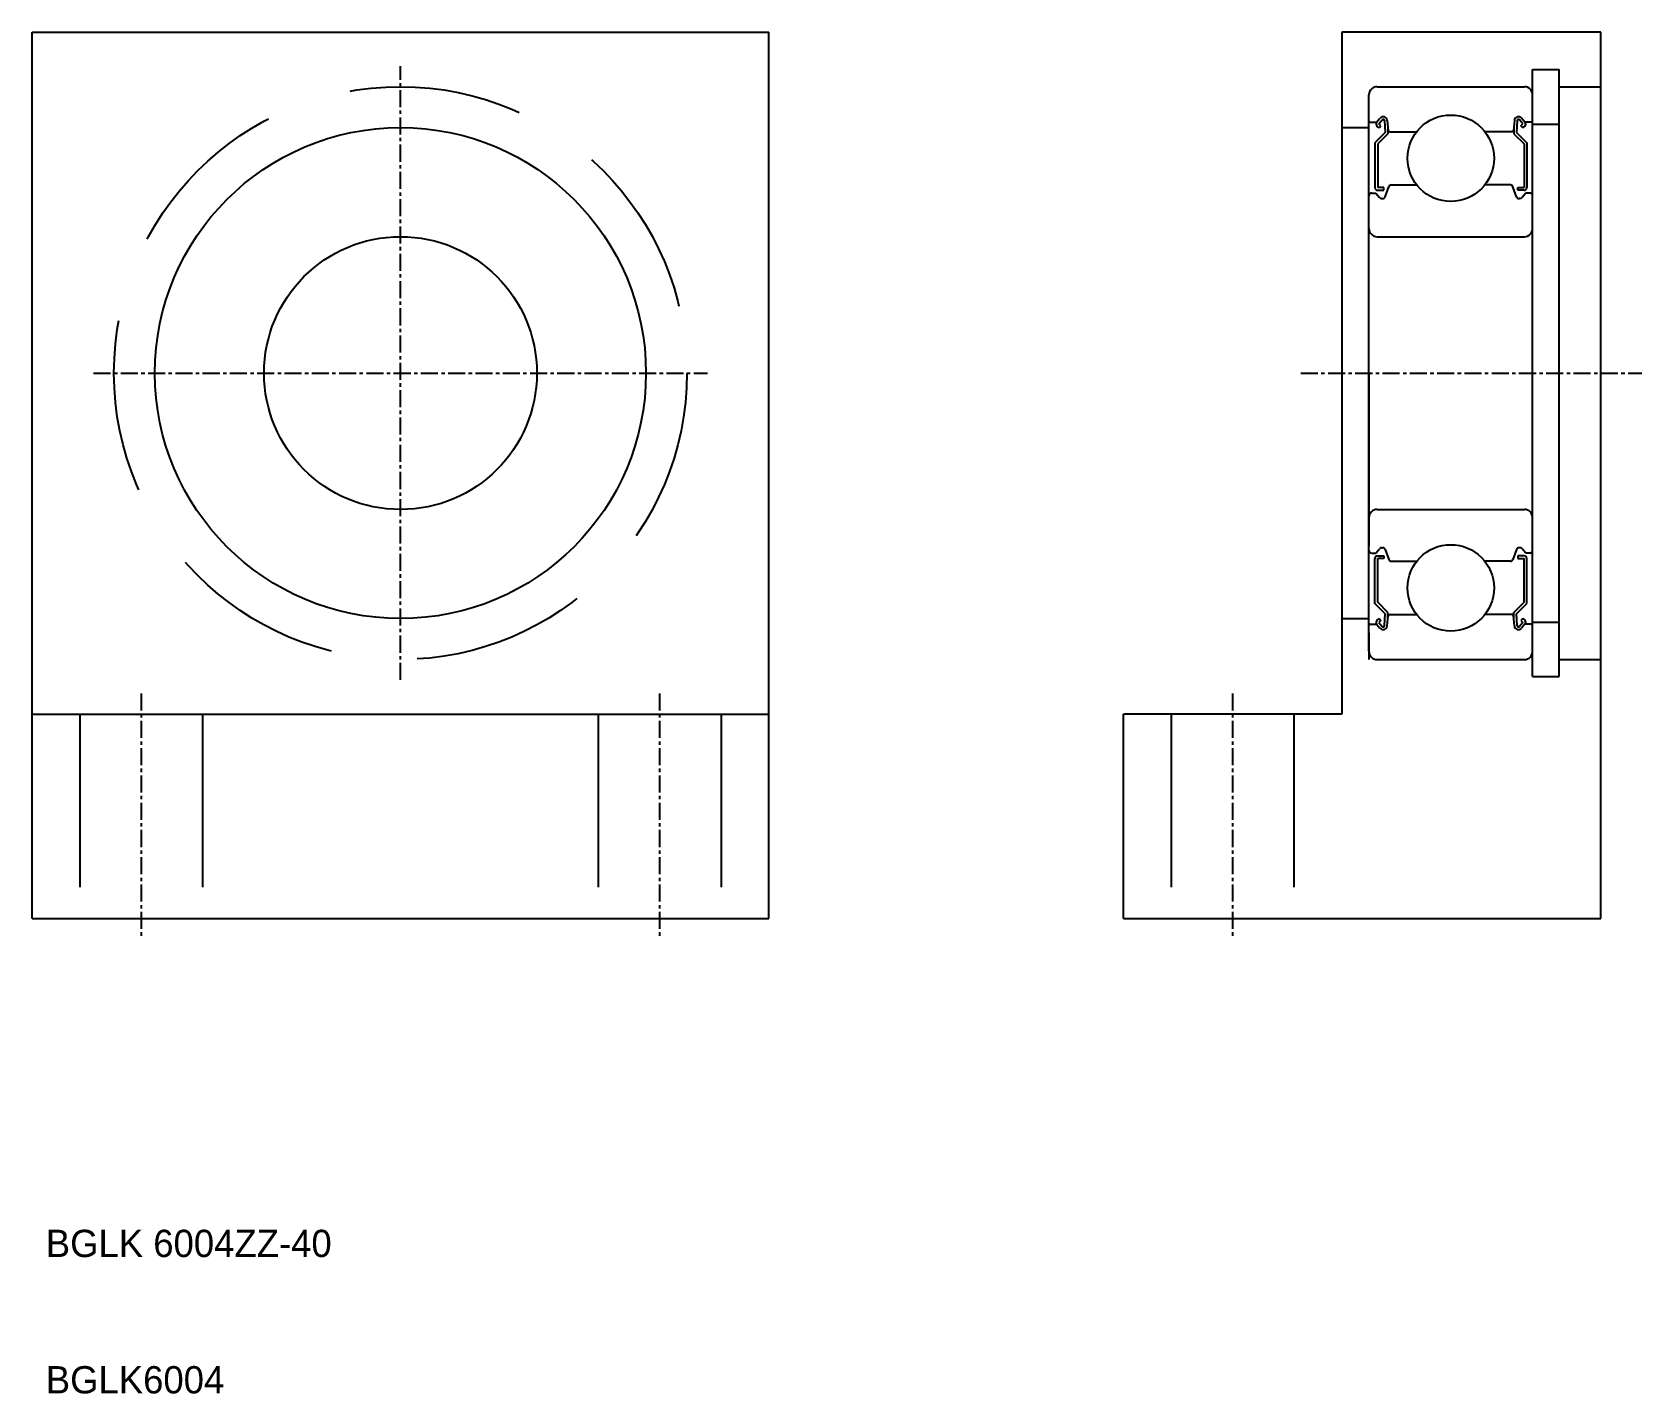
# Model space of a CAD drawing. Extents: x 86 to 204, y 76 to 175.
import ezdxf

# ---------------------------------------------------------------- set-up
doc = ezdxf.new("R2010")
doc.units = 0
doc.linetypes.add('CENTER', pattern=[2, 1.25, -0.25, 0.25, -0.25])
doc.linetypes.add('DASHED', pattern=[19.05, 12.7, -6.35])
doc.layers.get('0').update_dxf_attribs({"linetype": 'CONTINUOUS'})
doc.layers.add('CENTER', color=1, linetype='CENTER')

msp = doc.modelspace()

# ---------------------------------------------------------------- linework, layer by layer
for p, q in [((85.57, 110.4), (85.57, 175.4)), ((85.57, 175.4), (139.57, 175.4)), ((139.57, 110.4), (139.57, 175.4)), ((181.57, 175.4), (181.57, 125.4)), ((200.57, 175.4), (181.57, 175.4)), ((200.57, 110.4), (200.57, 175.4)), ((195.57, 128.15), (195.57, 172.65)), ((195.57, 172.65), (197.52, 172.65)), ((197.52, 128.15), (197.52, 172.65)), ((184.17, 171.4), (194.97, 171.4)), ((197.52, 171.4), (200.57, 171.4)), ((183.57, 130), (183.57, 170.8)), ((183.67, 168.8), (184.13, 168.8)), ((184.13, 168.8), (184.38, 169.09)), ((184.29, 168.67), (184.54, 168.96)), ((184.71, 168.91), (184.76, 168.03)), ((184.91, 168.93), (184.98, 168.19)), ((194.23, 168.93), (194.17, 168.19)), ((194.43, 168.91), (194.39, 168.03)), ((194.86, 168.67), (194.61, 168.96)), ((195.01, 168.8), (194.76, 169.09)), ((195.47, 168.8), (195.01, 168.8)), ((184.76, 168.03), (184.01, 167.28)), ((184.31, 168.39), (184.16, 168.51)), ((184.96, 167.95), (184.21, 167.2)), ((184.44, 168.54), (184.29, 168.67)), ((184.31, 168.39), (184.44, 168.54)), ((184.96, 168.42), (184.96, 167.95)), ((185.08, 168.1), (187.07, 168.1)), ((194.07, 168.1), (192.08, 168.1)), ((194.19, 168.42), (194.19, 167.95)), ((194.19, 167.95), (194.94, 167.2)), ((194.39, 168.03), (195.14, 167.28)), ((194.71, 168.54), (194.86, 168.67)), ((194.84, 168.39), (194.71, 168.54)), ((194.84, 168.39), (194.99, 168.51)), ((195.57, 168.65), (197.52, 168.65)), ((184.01, 167.28), (184.01, 164)), ((184.21, 167.2), (184.21, 164)), ((194.94, 167.2), (194.94, 164)), ((195.14, 167.28), (195.14, 164)), ((184.75, 163.33), (185.02, 164.06)), ((185.21, 164.2), (187.07, 164.2)), ((193.94, 164.2), (192.08, 164.2)), ((194.39, 163.33), (194.12, 164.06)), ((183.77, 163.6), (184.07, 163.6)), ((184.07, 163.6), (184.35, 163.27)), ((184.66, 164), (184.21, 164)), ((184.21, 163.8), (184.66, 163.8)), ((184.5, 163.2), (184.57, 163.2)), ((184.66, 163.8), (184.66, 164)), ((194.49, 164), (194.94, 164)), ((194.49, 163.8), (194.49, 164)), ((194.94, 163.8), (194.49, 163.8)), ((194.64, 163.2), (194.58, 163.2)), ((195.07, 163.6), (194.8, 163.27)), ((195.37, 163.6), (195.07, 163.6)), ((184.17, 160.4), (194.97, 160.4)), ((184.17, 140.4), (194.97, 140.4)), ((183.77, 137.2), (184.07, 137.2)), ((184.07, 137.2), (184.35, 137.52)), ((184.21, 137), (184.66, 137)), ((184.5, 137.6), (184.57, 137.6)), ((184.66, 137), (184.66, 136.8)), ((184.75, 137.46), (185.02, 136.73)), ((194.39, 137.46), (194.12, 136.73)), ((194.49, 137), (194.49, 136.8)), ((194.94, 137), (194.49, 137)), ((194.64, 137.6), (194.58, 137.6)), ((195.07, 137.2), (194.8, 137.52)), ((195.37, 137.2), (195.07, 137.2)), ((184.01, 133.51), (184.01, 136.8)), ((184.66, 136.8), (184.21, 136.8)), ((184.21, 133.6), (184.21, 136.8)), ((185.21, 136.6), (187.07, 136.6)), ((193.94, 136.6), (192.08, 136.6)), ((194.49, 136.8), (194.94, 136.8)), ((194.94, 133.6), (194.94, 136.8)), ((195.14, 133.51), (195.14, 136.8)), ((184.76, 132.76), (184.01, 133.51)), ((184.96, 132.85), (184.21, 133.6)), ((194.19, 132.85), (194.94, 133.6)), ((194.39, 132.76), (195.14, 133.51)), ((184.31, 132.41), (184.16, 132.28)), ((184.44, 132.25), (184.29, 132.12)), ((184.31, 132.41), (184.44, 132.25)), ((184.71, 131.89), (184.76, 132.76)), ((184.91, 131.86), (184.98, 132.6)), ((184.96, 132.38), (184.96, 132.85)), ((185.08, 132.7), (187.07, 132.7)), ((194.07, 132.7), (192.08, 132.7)), ((194.23, 131.86), (194.17, 132.6)), ((194.19, 132.38), (194.19, 132.85)), ((194.43, 131.89), (194.39, 132.76)), ((194.84, 132.41), (194.71, 132.25)), ((194.71, 132.25), (194.86, 132.12)), ((194.84, 132.41), (194.99, 132.28)), ((183.67, 132), (184.13, 132)), ((184.13, 132), (184.38, 131.7)), ((184.29, 132.12), (184.54, 131.83)), ((194.86, 132.12), (194.61, 131.83)), ((195.01, 132), (194.76, 131.7)), ((195.47, 132), (195.01, 132)), ((195.57, 132.15), (197.52, 132.15)), ((184.17, 129.4), (194.97, 129.4)), ((187.07, 129.4), (187.07, 129.4)), ((189.57, 129.4), (189.57, 129.4)), ((197.52, 129.4), (200.57, 129.4)), ((195.57, 128.15), (197.52, 128.15)), ((85.57, 125.4), (139.57, 125.4)), ((181.57, 125.4), (165.57, 125.4)), ((165.57, 110.4), (165.57, 125.4)), ((85.57, 110.4), (139.57, 110.4)), ((165.57, 110.4), (200.57, 110.4))]:
    msp.add_line(p, q)
at = {"color": 7, "linetype": 'CONTINUOUS'}
for p, q in [((181.57, 168.4), (183.57, 168.4)), ((181.57, 132.4), (183.57, 132.4))]:
    msp.add_line(p, q, dxfattribs=at)
at = {"color": 3, "linetype": 'DASHED'}
for p, q in [((183.57, 150.4), (183.57, 129.4)), ((89.07, 125.4), (89.07, 110.4)), ((98.07, 125.4), (98.07, 110.4)), ((127.07, 125.4), (127.07, 110.4)), ((136.07, 125.4), (136.07, 110.4)), ((169.07, 125.4), (169.07, 110.4)), ((178.07, 125.4), (178.07, 110.4))]:
    msp.add_line(p, q, dxfattribs=at)
msp.add_circle((112.57, 150.4), 21, dxfattribs=at)
for centre, radius in [((189.57, 166.15), 3.17), ((112.57, 150.4), 18), ((112.57, 150.4), 10), ((189.57, 134.65), 3.17)]:
    msp.add_circle(centre, radius)
for centre, radius, start, end in [((184.17, 170.8), 0.6, 90, 180), ((194.97, 170.8), 0.6, 0, 90), ((183.67, 168.9), 0.1, 180, 270), ((184.29, 168.67), 0.2, 140.002, 230.0826), ((184.61, 168.9), 0.3, 4.9967, 140.002), ((184.61, 168.9), 0.1, 2.8198, 140.0002), ((194.53, 168.9), 0.3, 39.998, 175.0033), ((194.53, 168.9), 0.1, 39.9998, 177.1802), ((194.86, 168.67), 0.2, 309.9174, 39.998), ((195.47, 168.9), 0.1, 270, 0), ((185.08, 168.2), 0.1, 184.9967, 270), ((194.07, 168.2), 0.1, 270, 355.0033), ((185.21, 164), 0.2, 90, 159.9914), ((193.94, 164), 0.2, 20.0086, 90), ((183.77, 163.4), 0.2, 90, 180), ((184.21, 164), 0.2, 180, 270), ((184.5, 163.4), 0.2, 219.9945, 270), ((184.57, 163.4), 0.2, 270, 339.9914), ((194.58, 163.4), 0.2, 200.0086, 270), ((194.64, 163.4), 0.2, 270, 320.0055), ((194.94, 164), 0.2, 270, 0), ((195.37, 163.4), 0.2, 0, 90), ((184.17, 161), 0.6, 180, 270), ((194.97, 161), 0.6, 270, 0), ((184.17, 139.8), 0.6, 90, 180), ((194.97, 139.8), 0.6, 0, 90), ((183.77, 137.4), 0.2, 180, 270), ((184.21, 136.8), 0.2, 90, 180), ((184.5, 137.4), 0.2, 90, 140.0055), ((184.57, 137.4), 0.2, 20.0086, 90), ((194.58, 137.4), 0.2, 90, 159.9914), ((194.64, 137.4), 0.2, 39.9945, 90), ((194.94, 136.8), 0.2, 0, 90), ((195.37, 137.4), 0.2, 270, 0), ((185.21, 136.8), 0.2, 200.0086, 270), ((193.94, 136.8), 0.2, 270, 339.9914), ((184.29, 132.12), 0.2, 129.9174, 219.998), ((185.08, 132.6), 0.1, 90, 175.0033), ((194.07, 132.6), 0.1, 4.9967, 90), ((194.86, 132.12), 0.2, 320.002, 50.0826), ((183.67, 131.9), 0.1, 90, 180), ((184.61, 131.89), 0.3, 219.998, 355.0033), ((184.61, 131.89), 0.1, 219.9998, 357.1802), ((194.53, 131.89), 0.3, 184.9967, 320.002), ((194.53, 131.89), 0.1, 182.8198, 320.0002), ((195.47, 131.9), 0.1, 0, 90), ((184.17, 130), 0.6, 180, 270), ((194.97, 130), 0.6, 270, 0)]:
    msp.add_arc(centre, radius, start, end)
at = {"layer": 'CENTER', "color": 1, "linetype": 'CENTER'}
for p, q in [((112.57, 127.9), (112.57, 172.9)), ((90.07, 150.4), (135.07, 150.4)), ((178.57, 150.4), (203.57, 150.4)), ((93.57, 126.9), (93.57, 108.9)), ((131.57, 126.9), (131.57, 108.9)), ((173.57, 126.9), (173.57, 108.9))]:
    msp.add_line(p, q, dxfattribs=at)

# ---------------------------------------------------------------- texts
for s, p in [('BGLK 6004ZZ-40', (86.57, 85.59)), ('BGLK6004', (86.57, 75.59))]:
    msp.add_text(s, height=2).set_placement(p)

doc.saveas('drawing.dxf')
